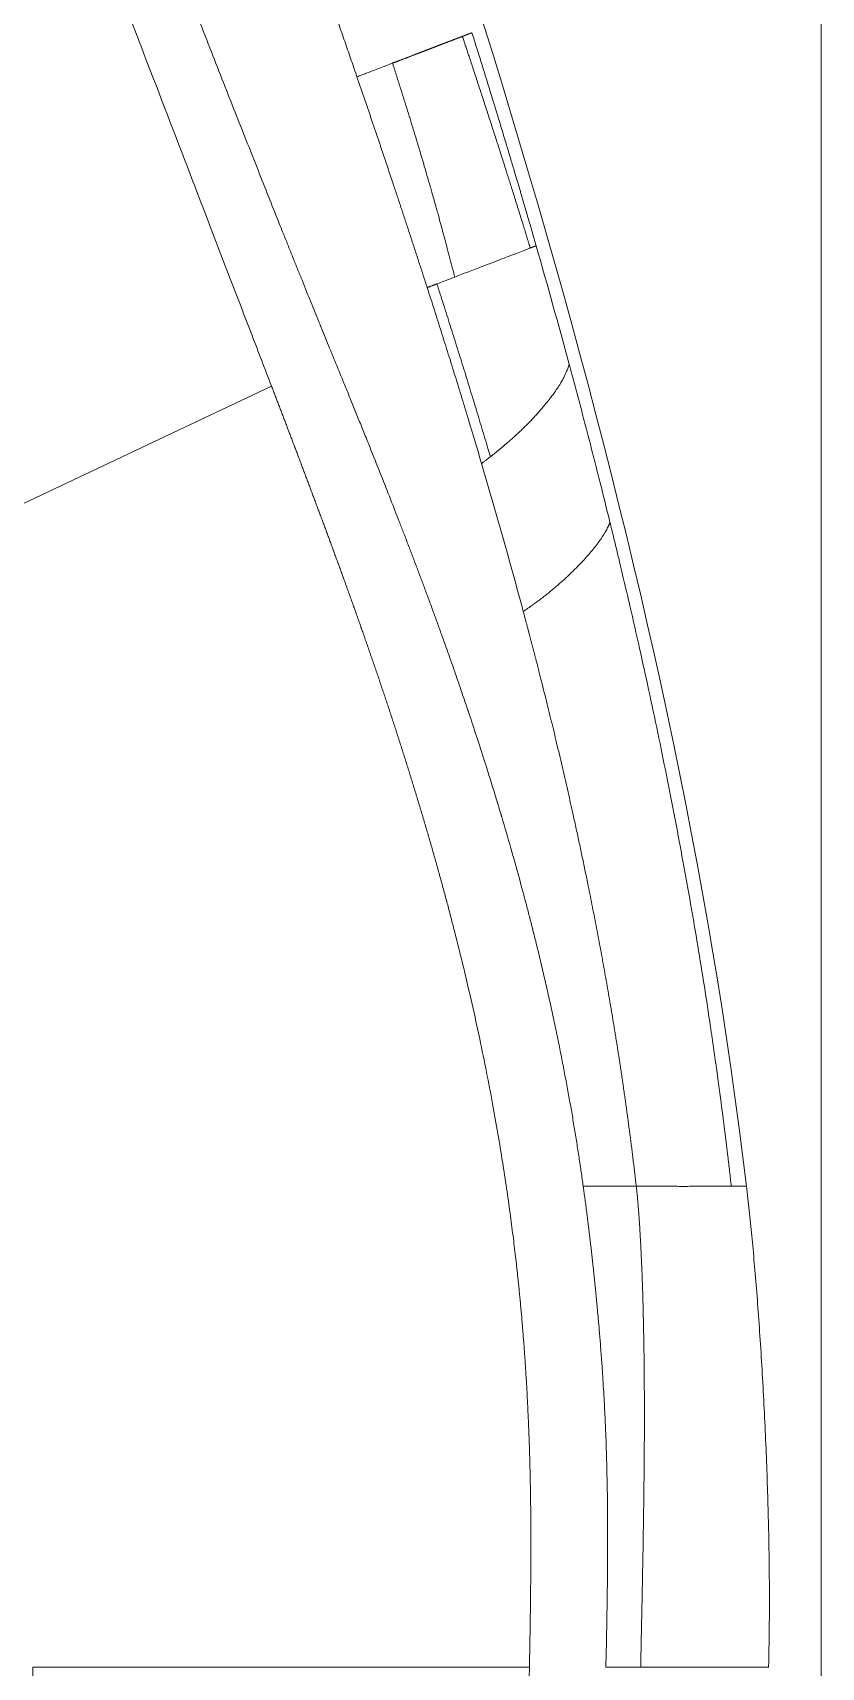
# Model space of a CAD drawing. Extents: x 1797 to 2925, y 0 to 827.
# Drawn here: x 2584.3 to 2612.7, y 474.6 to 533.5 of the extents above; entities that cross this region are included whole.
import ezdxf

# ---------------------------------------------------------------- set-up
doc = ezdxf.new("R2010")
doc.units = 0
doc.header["$LTSCALE"] = 30
doc.header["$MEASUREMENT"] = 0
doc.layers.add('1', color=7, linetype='CONTINUOUS')
doc.layers.add('치수선', color=7, linetype='CONTINUOUS', lineweight=20)

msp = doc.modelspace()

# ---------------------------------------------------------------- linework, layer by layer
at = {"layer": '1', "color": 7, "linetype": 'Continuous', "lineweight": 18}
msp.add_line((2577.218, 513.345), (2592.894, 520.77), dxfattribs=at)
for points in [[(2591.024, 561.08), (2599.704, 538.185), (2607.398, 514.221), (2610.002, 491.927)], [(2610.805, 474.591), (2610.815, 475.172), (2610.835, 476.341), (2610.83, 478.378), (2610.779, 480.729), (2610.681, 483.273), (2610.543, 485.816), (2610.379, 488.161), (2610.198, 490.189), (2610.07, 491.351), (2610.002, 491.927)]]:
    msp.add_open_spline(points, degree=3, dxfattribs=at)
at = {"layer": '1', "color": 7, "linetype": 'Continuous', "lineweight": 13}
for points, knots in [([(2586.086, 559.185), (2586.114, 559.11), (2586.184, 558.924), (2586.295, 558.625), (2586.421, 558.289), (2586.547, 557.952), (2586.672, 557.616), (2586.797, 557.28), (2586.923, 556.944), (2587.048, 556.608), (2587.173, 556.273), (2587.298, 555.937), (2587.423, 555.601), (2587.548, 555.266), (2587.673, 554.931), (2587.797, 554.596), (2587.921, 554.262), (2588.046, 553.927), (2588.17, 553.593), (2588.294, 553.259), (2588.418, 552.926), (2588.541, 552.592), (2588.665, 552.259), (2588.788, 551.926), (2588.911, 551.593), (2589.034, 551.261), (2589.157, 550.929), (2589.279, 550.597), (2589.402, 550.265), (2589.524, 549.935), (2589.646, 549.602), (2589.767, 549.273), (2589.889, 548.942), (2590.01, 548.613), (2590.132, 548.283), (2590.252, 547.954), (2590.373, 547.625), (2590.493, 547.297), (2590.614, 546.968), (2590.734, 546.641), (2590.853, 546.313), (2590.973, 545.986), (2591.092, 545.66), (2591.211, 545.334), (2591.329, 545.008), (2591.448, 544.682), (2591.566, 544.358), (2591.684, 544.033), (2591.801, 543.709), (2591.919, 543.385), (2592.035, 543.063), (2592.153, 542.736), (2592.269, 542.417), (2592.385, 542.095), (2592.501, 541.773), (2592.616, 541.452), (2592.732, 541.132), (2592.847, 540.812), (2592.961, 540.492), (2593.075, 540.173), (2593.189, 539.854), (2593.303, 539.536), (2593.416, 539.218), (2593.529, 538.901), (2593.642, 538.584), (2593.754, 538.268), (2593.866, 537.952), (2593.978, 537.637), (2594.089, 537.322), (2594.2, 537.008), (2594.311, 536.694), (2594.421, 536.381), (2594.531, 536.068), (2594.641, 535.756), (2594.75, 535.444), (2594.859, 535.133), (2594.967, 534.822), (2595.075, 534.512), (2595.183, 534.203), (2595.29, 533.894), (2595.397, 533.585), (2595.504, 533.277), (2595.61, 532.97), (2595.716, 532.663), (2595.821, 532.356), (2595.907, 532.107), (2595.957, 531.961), (2595.972, 531.916)], [0, 0, 0, 0, 0.00786, 0.019751, 0.031641, 0.043532, 0.055422, 0.067313, 0.079203, 0.091093, 0.102984, 0.114874, 0.126765, 0.138655, 0.150545, 0.162436, 0.174326, 0.186217, 0.198107, 0.209998, 0.221888, 0.233778, 0.245669, 0.257559, 0.26945, 0.28134, 0.29323, 0.305121, 0.317011, 0.328902, 0.340792, 0.352683, 0.364573, 0.376463, 0.388354, 0.400244, 0.412135, 0.424025, 0.435915, 0.447806, 0.459696, 0.471587, 0.483477, 0.495368, 0.507258, 0.519148, 0.531039, 0.542929, 0.55482, 0.56671, 0.578601, 0.590491, 0.602381, 0.614272, 0.626162, 0.638053, 0.649943, 0.661833, 0.673724, 0.685614, 0.697505, 0.709395, 0.721286, 0.733176, 0.745066, 0.756957, 0.768847, 0.780738, 0.792628, 0.804518, 0.816409, 0.828299, 0.84019, 0.85208, 0.863971, 0.875861, 0.887751, 0.899642, 0.911532, 0.923423, 0.935313, 0.947203, 0.959094, 0.970984, 0.982875, 0.994765, 1, 1, 1, 1]), ([(2578.88, 557.276), (2579.528, 555.588), (2580.176, 553.901), (2581.141, 551.385), (2581.462, 550.55), (2582.101, 548.885), (2582.42, 548.056), (2584.003, 543.932), (2585.553, 539.892), (2587.032, 536.041), (2587.617, 534.517), (2587.906, 533.763), (2588.764, 531.529), (2589.321, 530.077), (2590.133, 527.963), (2590.399, 527.269), (2590.922, 525.905), (2591.308, 524.9), (2591.685, 523.919), (2591.871, 523.433), (2591.933, 523.272), (2592.057, 522.951), (2592.364, 522.151), (2592.663, 521.373), (2592.894, 520.77)], [0, 0, 0, 0, 0.125, 0.125, 0.1875, 0.1875, 0.25, 0.25, 0.5, 0.5625, 0.5625, 0.625, 0.625, 0.75, 0.75, 0.8125, 0.8125, 0.875, 0.90625, 0.90625, 0.921875, 0.921875, 0.9375, 1, 1, 1, 1]), ([(2581.262, 557.333), (2581.349, 557.108), (2581.434, 556.884), (2581.605, 556.437), (2581.69, 556.215), (2581.86, 555.772), (2581.944, 555.551), (2582.113, 555.111), (2582.196, 554.892), (2582.614, 553.802), (2582.943, 552.943), (2583.591, 551.256), (2583.908, 550.428), (2584.532, 548.806), (2584.838, 548.011), (2585.287, 546.844), (2585.435, 546.46), (2585.728, 545.699), (2585.873, 545.323), (2586.303, 544.207), (2586.584, 543.48), (2587.133, 542.061), (2587.401, 541.368), (2587.793, 540.354), (2587.987, 539.854), (2588.209, 539.281), (2588.319, 538.998), (2588.373, 538.857), (2588.401, 538.786), (2588.414, 538.751), (2588.421, 538.734), (2588.425, 538.725), (2588.426, 538.72), (2588.427, 538.718), (2588.428, 538.717), (2588.428, 538.717), (2588.428, 538.716), (2588.428, 538.716), (2588.428, 538.716), (2588.778, 537.814), (2589.116, 536.944), (2589.77, 535.265), (2590.086, 534.457), (2590.694, 532.902), (2590.987, 532.156), (2591.551, 530.721), (2591.822, 530.034), (2592.344, 528.716), (2592.594, 528.086), (2592.953, 527.182), (2593.071, 526.887), (2593.243, 526.455), (2593.3, 526.313), (2593.413, 526.032), (2593.468, 525.893), (2593.578, 525.619), (2593.632, 525.483), (2593.74, 525.215), (2593.794, 525.081), (2593.9, 524.817), (2593.953, 524.687), (2594.056, 524.43), (2594.107, 524.303), (2594.208, 524.053), (2594.258, 523.93), (2594.357, 523.687), (2594.405, 523.567), (2594.501, 523.33), (2594.549, 523.213), (2594.619, 523.041), (2594.654, 522.955), (2594.694, 522.856), (2594.714, 522.807), (2594.723, 522.786), (2594.729, 522.772), (2594.731, 522.765), (2594.78, 522.646), (2594.827, 522.53), (2594.925, 522.292), (2594.975, 522.17), (2595.077, 521.919), (2595.13, 521.79), (2595.238, 521.525), (2595.294, 521.389), (2595.408, 521.11), (2595.466, 520.967), (2595.585, 520.676), (2595.646, 520.527), (2595.77, 520.221), (2595.833, 520.065), (2595.962, 519.747), (2596.028, 519.584), (2596.162, 519.253), (2596.23, 519.084), (2596.307, 518.891), (2596.317, 518.867), (2596.327, 518.842), (2596.328, 518.839), (2596.329, 518.839), (2596.329, 518.838), (2596.329, 518.837), (2596.33, 518.836), (2596.332, 518.829), (2596.339, 518.813), (2596.361, 518.759), (2596.38, 518.71), (2596.427, 518.594), (2596.458, 518.516), (2596.611, 518.133), (2596.73, 517.834), (2596.961, 517.253), (2597.072, 516.97), (2597.288, 516.419), (2597.393, 516.15), (2597.544, 515.759), (2597.594, 515.631), (2597.692, 515.377), (2597.74, 515.251), (2597.799, 515.097), (2597.813, 515.062), (2597.826, 515.028), (2597.828, 515.023), (2597.828, 515.022), (2597.829, 515.02), (2597.83, 515.017), (2597.834, 515.006), (2597.844, 514.98), (2597.878, 514.892), (2597.909, 514.811), (2597.983, 514.617), (2598.032, 514.487), (2598.131, 514.226), (2598.181, 514.094), (2598.281, 513.827), (2598.332, 513.692), (2598.434, 513.419), (2598.485, 513.281), (2598.588, 513.003), (2598.64, 512.863), (2598.744, 512.578), (2598.796, 512.435), (2598.902, 512.145), (2598.954, 511.998), (2599.061, 511.702), (2599.114, 511.553), (2599.222, 511.25), (2599.277, 511.096), (2599.358, 510.865), (2599.385, 510.787), (2599.44, 510.632), (2599.521, 510.399), (2599.603, 510.164), (2599.712, 509.846), (2599.767, 509.685), (2599.849, 509.442), (2599.877, 509.36), (2599.918, 509.237), (2599.939, 509.176), (2599.963, 509.104), (2599.976, 509.068), (2599.982, 509.05), (2599.985, 509.041), (2599.986, 509.036), (2599.987, 509.034), (2599.987, 509.033), (2599.988, 509.032), (2599.988, 509.032), (2599.988, 509.032), (2599.988, 509.032), (2600.069, 508.789), (2600.155, 508.529), (2600.337, 507.974), (2600.433, 507.678), (2600.634, 507.049), (2600.739, 506.715), (2600.903, 506.185), (2600.958, 506.004), (2601.043, 505.724), (2601.072, 505.629), (2601.115, 505.486), (2601.137, 505.413), (2601.162, 505.328), (2601.175, 505.285), (2601.182, 505.264), (2601.185, 505.253), (2601.186, 505.248), (2601.187, 505.245), (2601.188, 505.244), (2601.303, 504.857), (2601.412, 504.481), (2601.62, 503.752), (2601.719, 503.399), (2601.906, 502.716), (2601.994, 502.386), (2602.119, 501.909), (2602.18, 501.676), (2602.248, 501.411), (2602.281, 501.281), (2602.297, 501.217), (2602.305, 501.185), (2602.309, 501.169), (2602.311, 501.161), (2602.312, 501.157), (2602.313, 501.155), (2602.313, 501.154), (2602.313, 501.153), (2602.313, 501.153), (2602.313, 501.153), (2602.313, 501.153), (2602.366, 500.943), (2602.418, 500.734), (2602.52, 500.318), (2602.57, 500.111), (2602.643, 499.801), (2602.667, 499.699), (2602.715, 499.494), (2602.739, 499.391), (2602.809, 499.085), (2602.855, 498.882), (2602.946, 498.475), (2602.991, 498.272), (2603.056, 497.969), (2603.077, 497.868), (2603.12, 497.668), (2603.141, 497.568), (2603.203, 497.271), (2603.243, 497.074), (2603.321, 496.684), (2603.36, 496.491), (2603.434, 496.106), (2603.471, 495.914), (2603.524, 495.628), (2603.542, 495.533), (2603.576, 495.344), (2603.593, 495.251), (2603.644, 494.971), (2603.676, 494.786), (2603.724, 494.51), (2603.74, 494.418), (2603.771, 494.234), (2603.786, 494.142), (2603.832, 493.867), (2603.861, 493.685), (2603.918, 493.325), (2603.946, 493.146), (2604, 492.793), (2604.026, 492.617), (2604.076, 492.27), (2604.101, 492.098), (2604.124, 491.927)], [0, 0, 0, 0, 0.007813, 0.007813, 0.015625, 0.015625, 0.023438, 0.023438, 0.03125, 0.03125, 0.0625, 0.0625, 0.09375, 0.09375, 0.125, 0.125, 0.140625, 0.140625, 0.15625, 0.15625, 0.1875, 0.1875, 0.21875, 0.21875, 0.234375, 0.242188, 0.246094, 0.248047, 0.249023, 0.249512, 0.249756, 0.249878, 0.249939, 0.249969, 0.249985, 0.249992, 0.249996, 0.249996, 0.25, 0.25, 0.28125, 0.28125, 0.3125, 0.3125, 0.34375, 0.34375, 0.375, 0.375, 0.40625, 0.40625, 0.421875, 0.421875, 0.429688, 0.429688, 0.4375, 0.4375, 0.445313, 0.445313, 0.453125, 0.453125, 0.460938, 0.460938, 0.46875, 0.46875, 0.476563, 0.476563, 0.484375, 0.484375, 0.492188, 0.492188, 0.496094, 0.498047, 0.499023, 0.499512, 0.499512, 0.5, 0.5, 0.507813, 0.507813, 0.515625, 0.515625, 0.523438, 0.523438, 0.53125, 0.53125, 0.539063, 0.539063, 0.546875, 0.546875, 0.554688, 0.554688, 0.5625, 0.5625, 0.570313, 0.570313, 0.571289, 0.571411, 0.571426, 0.571426, 0.571442, 0.571442, 0.571472, 0.571533, 0.571777, 0.572266, 0.574219, 0.574219, 0.578125, 0.578125, 0.59375, 0.59375, 0.609375, 0.609375, 0.625, 0.625, 0.632813, 0.632813, 0.640625, 0.640625, 0.642578, 0.642822, 0.642822, 0.642883, 0.642883, 0.642944, 0.643066, 0.643555, 0.644531, 0.648438, 0.648438, 0.65625, 0.65625, 0.664063, 0.664063, 0.671875, 0.671875, 0.679688, 0.679688, 0.6875, 0.6875, 0.695313, 0.695313, 0.703125, 0.703125, 0.710938, 0.710938, 0.71875, 0.71875, 0.722656, 0.722656, 0.726563, 0.734375, 0.734375, 0.742188, 0.742188, 0.746094, 0.746094, 0.748047, 0.749023, 0.749512, 0.749756, 0.749878, 0.749939, 0.749969, 0.749985, 0.749992, 0.749996, 0.749996, 0.75, 0.75, 0.765625, 0.765625, 0.78125, 0.78125, 0.796875, 0.796875, 0.804688, 0.804688, 0.808594, 0.808594, 0.810547, 0.811523, 0.812012, 0.812256, 0.812378, 0.812439, 0.812439, 0.8125, 0.8125, 0.828125, 0.828125, 0.84375, 0.84375, 0.859375, 0.859375, 0.867188, 0.871094, 0.873047, 0.874023, 0.874512, 0.874756, 0.874878, 0.874939, 0.874969, 0.874985, 0.874992, 0.874996, 0.874996, 0.875, 0.875, 0.882813, 0.882813, 0.890625, 0.890625, 0.894531, 0.894531, 0.898438, 0.898438, 0.90625, 0.90625, 0.914063, 0.914063, 0.917969, 0.917969, 0.921875, 0.921875, 0.929688, 0.929688, 0.9375, 0.9375, 0.945313, 0.945313, 0.949219, 0.949219, 0.953125, 0.953125, 0.960938, 0.960938, 0.964844, 0.964844, 0.96875, 0.96875, 0.976563, 0.976563, 0.984375, 0.984375, 0.992188, 0.992188, 1, 1, 1, 1]), ([(2597.253, 532.407), (2597.265, 532.412), (2597.288, 532.421), (2597.323, 532.435), (2597.358, 532.448), (2597.393, 532.461), (2597.427, 532.474), (2597.461, 532.487), (2597.495, 532.5), (2597.528, 532.513), (2597.561, 532.526), (2597.594, 532.539), (2597.627, 532.551), (2597.659, 532.564), (2597.692, 532.576), (2597.724, 532.588), (2597.755, 532.6), (2597.787, 532.612), (2597.818, 532.624), (2597.849, 532.636), (2597.879, 532.648), (2597.91, 532.66), (2597.94, 532.671), (2597.97, 532.683), (2598, 532.694), (2598.029, 532.706), (2598.058, 532.717), (2598.087, 532.728), (2598.116, 532.739), (2598.144, 532.75), (2598.173, 532.761), (2598.201, 532.771), (2598.229, 532.782), (2598.256, 532.793), (2598.283, 532.803), (2598.311, 532.814), (2598.337, 532.824), (2598.364, 532.834), (2598.39, 532.844), (2598.417, 532.854), (2598.443, 532.864), (2598.468, 532.874), (2598.494, 532.884), (2598.519, 532.894), (2598.544, 532.903), (2598.569, 532.913), (2598.594, 532.922), (2598.619, 532.932), (2598.643, 532.941), (2598.667, 532.95), (2598.691, 532.96), (2598.715, 532.969), (2598.738, 532.978), (2598.761, 532.987), (2598.785, 532.996), (2598.807, 533.004), (2598.83, 533.013), (2598.853, 533.022), (2598.875, 533.03), (2598.897, 533.039), (2598.919, 533.047), (2598.941, 533.056), (2598.963, 533.064), (2598.984, 533.072), (2599.005, 533.08), (2599.026, 533.088), (2599.047, 533.096), (2599.068, 533.104), (2599.088, 533.112), (2599.109, 533.12), (2599.129, 533.128), (2599.149, 533.135), (2599.169, 533.143), (2599.188, 533.15), (2599.208, 533.158), (2599.227, 533.165), (2599.246, 533.173), (2599.265, 533.18), (2599.284, 533.187), (2599.302, 533.194), (2599.321, 533.201), (2599.339, 533.208), (2599.357, 533.215), (2599.375, 533.222), (2599.393, 533.229), (2599.41, 533.236), (2599.428, 533.242), (2599.445, 533.249), (2599.462, 533.255), (2599.479, 533.262), (2599.495, 533.268), (2599.512, 533.275), (2599.528, 533.281), (2599.545, 533.287), (2599.561, 533.293), (2599.577, 533.3), (2599.592, 533.306), (2599.608, 533.312), (2599.623, 533.317), (2599.639, 533.323), (2599.654, 533.329), (2599.669, 533.335), (2599.684, 533.341), (2599.698, 533.346), (2599.713, 533.352), (2599.727, 533.357), (2599.741, 533.363), (2599.755, 533.368), (2599.764, 533.372), (2599.769, 533.373)], [0, 0, 0, 0, 0.00951, 0.019017, 0.028521, 0.038022, 0.04752, 0.057015, 0.066507, 0.075996, 0.085482, 0.094964, 0.104443, 0.113918, 0.123389, 0.132856, 0.142319, 0.151779, 0.161238, 0.170699, 0.180159, 0.189617, 0.199069, 0.208515, 0.217956, 0.227394, 0.23683, 0.246264, 0.255694, 0.265122, 0.274546, 0.283966, 0.293381, 0.302794, 0.312204, 0.321613, 0.33102, 0.340424, 0.349825, 0.359221, 0.368613, 0.378002, 0.387389, 0.396772, 0.406153, 0.41553, 0.424904, 0.434275, 0.443643, 0.453007, 0.462369, 0.471727, 0.481083, 0.490435, 0.499784, 0.50913, 0.518473, 0.527813, 0.53715, 0.546483, 0.555814, 0.565141, 0.574465, 0.583786, 0.593104, 0.602419, 0.61173, 0.621038, 0.630343, 0.639646, 0.648946, 0.658243, 0.667536, 0.676822, 0.686103, 0.695387, 0.704678, 0.713979, 0.723276, 0.732558, 0.741815, 0.751056, 0.760295, 0.769542, 0.778798, 0.788055, 0.797308, 0.806555, 0.815797, 0.825035, 0.834272, 0.843506, 0.852736, 0.861964, 0.871188, 0.880409, 0.889627, 0.898842, 0.908054, 0.917262, 0.926468, 0.93567, 0.94487, 0.954066, 0.963259, 0.972449, 0.981636, 0.990819, 1, 1, 1, 1]), ([(2600.115, 533.506), (2600.113, 533.505), (2600.108, 533.503), (2600.1, 533.5), (2600.092, 533.497), (2600.084, 533.494), (2600.076, 533.491), (2600.067, 533.488), (2600.059, 533.485), (2600.051, 533.482), (2600.043, 533.478), (2600.034, 533.475), (2600.026, 533.472), (2600.017, 533.469), (2600.009, 533.465), (2600, 533.462), (2599.991, 533.459), (2599.983, 533.455), (2599.974, 533.452), (2599.965, 533.449), (2599.956, 533.445), (2599.947, 533.442), (2599.937, 533.438), (2599.928, 533.434), (2599.919, 533.431), (2599.909, 533.427), (2599.9, 533.424), (2599.89, 533.42), (2599.881, 533.416), (2599.871, 533.412), (2599.861, 533.409), (2599.851, 533.405), (2599.841, 533.401), (2599.831, 533.397), (2599.821, 533.393), (2599.811, 533.389), (2599.8, 533.385), (2599.79, 533.381), (2599.78, 533.377), (2599.773, 533.375), (2599.769, 533.373)], [0, 0, 0, 0, 0.026348, 0.052694, 0.079035, 0.105377, 0.131718, 0.158056, 0.18439, 0.210727, 0.237066, 0.263389, 0.289718, 0.316047, 0.342372, 0.368696, 0.395018, 0.421339, 0.447656, 0.473972, 0.500288, 0.526602, 0.552915, 0.579225, 0.605534, 0.631842, 0.658148, 0.684453, 0.710758, 0.737058, 0.763358, 0.789657, 0.815954, 0.84225, 0.868545, 0.894838, 0.921129, 0.94742, 0.973709, 1, 1, 1, 1]), ([(2602.215, 525.743), (2602.213, 525.751), (2602.208, 525.767), (2602.2, 525.795), (2602.19, 525.828), (2602.176, 525.873), (2602.16, 525.926), (2602.143, 525.982), (2602.128, 526.031), (2602.113, 526.079), (2602.099, 526.127), (2602.084, 526.175), (2602.069, 526.224), (2602.051, 526.283), (2602.028, 526.356), (2601.999, 526.451), (2601.963, 526.569), (2601.921, 526.704), (2601.859, 526.904), (2601.76, 527.223), (2601.653, 527.564), (2601.556, 527.87), (2601.492, 528.075), (2601.431, 528.267), (2601.375, 528.444), (2601.286, 528.723), (2601.168, 529.096), (2601.014, 529.578), (2600.863, 530.048), (2600.707, 530.529), (2600.554, 531), (2600.398, 531.479), (2600.243, 531.951), (2600.122, 532.319), (2600.035, 532.58), (2599.982, 532.738), (2599.928, 532.899), (2599.884, 533.032), (2599.851, 533.131), (2599.829, 533.196), (2599.807, 533.259), (2599.787, 533.319), (2599.774, 533.358), (2599.769, 533.373)], [0, 0, 0, 0, 0.002925, 0.006502, 0.010735, 0.015626, 0.024184, 0.031252, 0.037444, 0.043662, 0.04991, 0.056189, 0.062504, 0.069385, 0.078967, 0.091337, 0.106624, 0.125005, 0.144413, 0.185115, 0.250005, 0.278385, 0.305237, 0.330383, 0.353678, 0.375004, 0.439967, 0.499998, 0.56444, 0.624997, 0.689117, 0.749993, 0.813393, 0.874994, 0.895316, 0.916143, 0.937495, 0.958714, 0.968746, 0.976329, 0.984373, 0.993997, 1, 1, 1, 1]), ([(2602.429, 525.825), (2602.404, 525.912), (2602.355, 526.084), (2602.281, 526.341), (2602.207, 526.595), (2602.134, 526.847), (2602.061, 527.096), (2601.989, 527.342), (2601.918, 527.586), (2601.847, 527.827), (2601.776, 528.066), (2601.706, 528.302), (2601.637, 528.535), (2601.568, 528.766), (2601.5, 528.994), (2601.433, 529.219), (2601.366, 529.442), (2601.264, 529.78), (2601.128, 530.231), (2600.957, 530.793), (2600.786, 531.349), (2600.617, 531.898), (2600.449, 532.441), (2600.282, 532.976), (2600.171, 533.33), (2600.115, 533.506)], [0, 0, 0, 0, 0.03372, 0.067107, 0.100155, 0.132867, 0.165242, 0.197278, 0.228978, 0.260341, 0.291365, 0.322054, 0.352409, 0.382424, 0.412102, 0.441444, 0.470448, 0.499119, 0.573317, 0.646636, 0.719072, 0.790626, 0.861298, 0.93109, 1, 1, 1, 1]), ([(2595.972, 531.916), (2596.03, 531.938), (2596.086, 531.959), (2596.169, 531.991), (2596.197, 532.002), (2596.252, 532.023), (2596.279, 532.034), (2596.417, 532.087), (2596.527, 532.129), (2596.742, 532.212), (2596.848, 532.252), (2597.055, 532.331), (2597.155, 532.37), (2597.253, 532.407)], [0, 0, 0, 0, 0.125, 0.125, 0.1875, 0.1875, 0.25, 0.25, 0.5, 0.5, 0.75, 0.75, 1, 1, 1, 1]), ([(2597.253, 532.407), (2597.259, 532.388), (2597.272, 532.35), (2597.29, 532.292), (2597.309, 532.236), (2597.327, 532.18), (2597.345, 532.125), (2597.362, 532.07), (2597.379, 532.016), (2597.396, 531.963), (2597.413, 531.91), (2597.429, 531.858), (2597.446, 531.807), (2597.462, 531.757), (2597.478, 531.707), (2597.493, 531.657), (2597.509, 531.609), (2597.524, 531.561), (2597.539, 531.513), (2597.59, 531.351), (2597.677, 531.074), (2597.797, 530.692), (2597.914, 530.314), (2598.031, 529.932), (2598.153, 529.527), (2598.283, 529.094), (2598.424, 528.612), (2598.536, 528.227), (2598.62, 527.934), (2598.675, 527.743), (2598.73, 527.549), (2598.779, 527.375), (2598.817, 527.24), (2598.85, 527.12), (2598.88, 527.014), (2598.928, 526.839), (2598.995, 526.596), (2599.079, 526.288), (2599.156, 526), (2599.22, 525.756), (2599.275, 525.548), (2599.322, 525.367), (2599.362, 525.215), (2599.393, 525.095), (2599.415, 525.011), (2599.436, 524.929), (2599.457, 524.85), (2599.477, 524.774), (2599.491, 524.724), (2599.497, 524.7)], [0, 0, 0, 0, 0.007642, 0.015176, 0.022607, 0.029936, 0.037168, 0.044303, 0.051345, 0.058296, 0.065157, 0.071929, 0.078614, 0.085214, 0.091729, 0.09816, 0.104508, 0.110772, 0.116955, 0.123054, 0.174363, 0.225122, 0.272942, 0.322396, 0.374579, 0.430675, 0.491234, 0.562274, 0.580585, 0.605364, 0.636508, 0.655798, 0.673201, 0.688734, 0.702415, 0.714269, 0.756736, 0.796417, 0.833422, 0.867885, 0.890403, 0.913658, 0.937675, 0.948919, 0.959809, 0.970354, 0.980563, 0.990443, 1, 1, 1, 1]), ([(2595.972, 531.916), (2595.988, 531.87), (2596.02, 531.778), (2596.067, 531.64), (2596.114, 531.502), (2596.161, 531.364), (2596.208, 531.226), (2596.255, 531.088), (2596.302, 530.95), (2596.349, 530.813), (2596.396, 530.675), (2596.443, 530.537), (2596.489, 530.399), (2596.536, 530.262), (2596.583, 530.124), (2596.629, 529.987), (2596.676, 529.849), (2596.722, 529.712), (2596.769, 529.574), (2596.815, 529.437), (2596.861, 529.299), (2596.907, 529.162), (2596.953, 529.025), (2596.999, 528.888), (2597.045, 528.75), (2597.091, 528.613), (2597.137, 528.476), (2597.183, 528.339), (2597.229, 528.202), (2597.281, 528.044), (2597.341, 527.865), (2597.408, 527.665), (2597.474, 527.464), (2597.542, 527.261), (2597.609, 527.058), (2597.676, 526.853), (2597.744, 526.648), (2597.812, 526.441), (2597.88, 526.234), (2597.949, 526.025), (2598.017, 525.815), (2598.086, 525.605), (2598.155, 525.393), (2598.224, 525.18), (2598.294, 524.966), (2598.363, 524.751), (2598.433, 524.535), (2598.48, 524.391), (2598.503, 524.318)], [0, 0, 0, 0, 0.017766, 0.03554, 0.053322, 0.071114, 0.088915, 0.106726, 0.124545, 0.142373, 0.160211, 0.178058, 0.195915, 0.213781, 0.231657, 0.249542, 0.267436, 0.285341, 0.303255, 0.321178, 0.339112, 0.357056, 0.37501, 0.392973, 0.410946, 0.42893, 0.446923, 0.464927, 0.482942, 0.500968, 0.527202, 0.553609, 0.580192, 0.606949, 0.633881, 0.660988, 0.688271, 0.715729, 0.743363, 0.771172, 0.799157, 0.82732, 0.855658, 0.884172, 0.912863, 0.941732, 0.97078, 1, 1, 1, 1]), ([(2599.497, 524.7), (2599.672, 524.767), (2599.838, 524.831), (2600.153, 524.952), (2600.302, 525.009), (2600.582, 525.116), (2600.714, 525.167), (2600.964, 525.263), (2601.081, 525.308), (2601.303, 525.393), (2601.407, 525.433), (2601.603, 525.508), (2601.694, 525.543), (2601.865, 525.609), (2601.943, 525.639), (2602.088, 525.695), (2602.155, 525.72), (2602.215, 525.743)], [0, 0, 0, 0, 0.125, 0.125, 0.25, 0.25, 0.375, 0.375, 0.5, 0.5, 0.625, 0.625, 0.75, 0.75, 0.875, 0.875, 1, 1, 1, 1]), ([(2602.215, 525.743), (2602.218, 525.744), (2602.223, 525.746), (2602.229, 525.749), (2602.236, 525.751), (2602.244, 525.754), (2602.251, 525.757), (2602.258, 525.76), (2602.265, 525.762), (2602.272, 525.765), (2602.279, 525.768), (2602.287, 525.771), (2602.294, 525.773), (2602.301, 525.776), (2602.309, 525.779), (2602.316, 525.782), (2602.323, 525.785), (2602.331, 525.788), (2602.338, 525.79), (2602.346, 525.793), (2602.353, 525.796), (2602.361, 525.799), (2602.368, 525.802), (2602.376, 525.805), (2602.383, 525.808), (2602.391, 525.811), (2602.398, 525.814), (2602.406, 525.816), (2602.414, 525.819), (2602.422, 525.822), (2602.427, 525.824), (2602.429, 525.825)], [0, 0, 0, 0, 0.028974, 0.05834, 0.088101, 0.118258, 0.148806, 0.179746, 0.211081, 0.242805, 0.274922, 0.30744, 0.34035, 0.373655, 0.40735, 0.441438, 0.475922, 0.510797, 0.546064, 0.581728, 0.617784, 0.654237, 0.69108, 0.728314, 0.765947, 0.803974, 0.842392, 0.881204, 0.920409, 0.960008, 1, 1, 1, 1]), ([(2598.852, 524.452), (2598.843, 524.449), (2598.825, 524.442), (2598.799, 524.432), (2598.772, 524.421), (2598.745, 524.411), (2598.719, 524.401), (2598.692, 524.391), (2598.665, 524.38), (2598.638, 524.37), (2598.611, 524.36), (2598.584, 524.349), (2598.557, 524.339), (2598.53, 524.329), (2598.512, 524.322), (2598.503, 524.318)], [0, 0, 0, 0, 0.076923, 0.153845, 0.230768, 0.30769, 0.384613, 0.461535, 0.538458, 0.61538, 0.692303, 0.769225, 0.846148, 0.92307, 1, 1, 1, 1]), ([(2600.78, 518.223), (2600.751, 518.321), (2600.649, 518.665), (2600.473, 519.254), (2600.25, 519.99), (2600.025, 520.728), (2599.796, 521.468), (2599.565, 522.211), (2599.33, 522.956), (2599.092, 523.704), (2598.932, 524.202), (2598.852, 524.452)], [0, 0, 0, 0, 0.047857, 0.166962, 0.286067, 0.405171, 0.524276, 0.643381, 0.762485, 0.88159, 1, 1, 1, 1]), ([(2600.78, 518.223), (2600.79, 518.231), (2600.81, 518.247), (2600.84, 518.27), (2600.87, 518.294), (2600.9, 518.317), (2600.929, 518.34), (2600.958, 518.364), (2600.986, 518.386), (2601.014, 518.409), (2601.042, 518.432), (2601.069, 518.454), (2601.097, 518.476), (2601.123, 518.499), (2601.15, 518.52), (2601.176, 518.542), (2601.202, 518.564), (2601.228, 518.585), (2601.253, 518.606), (2601.278, 518.627), (2601.302, 518.648), (2601.327, 518.669), (2601.351, 518.69), (2601.374, 518.71), (2601.434, 518.762), (2601.53, 518.846), (2601.659, 518.963), (2601.789, 519.083), (2601.948, 519.234), (2602.141, 519.426), (2602.302, 519.594), (2602.438, 519.741), (2602.567, 519.884), (2602.698, 520.036), (2602.808, 520.17), (2602.879, 520.258), (2602.941, 520.339), (2602.997, 520.413), (2603.082, 520.528), (2603.188, 520.68), (2603.28, 520.826), (2603.339, 520.925), (2603.372, 520.985), (2603.405, 521.045), (2603.435, 521.105), (2603.464, 521.165), (2603.491, 521.222), (2603.516, 521.28), (2603.541, 521.341), (2603.567, 521.408), (2603.593, 521.482), (2603.609, 521.533), (2603.618, 521.56)], [0, 0, 0, 0, 0.005678, 0.011335, 0.016972, 0.022588, 0.028183, 0.033757, 0.03931, 0.044842, 0.050353, 0.055841, 0.061307, 0.066751, 0.072172, 0.07757, 0.082944, 0.088294, 0.093619, 0.098918, 0.10419, 0.109434, 0.114649, 0.119834, 0.124989, 0.154223, 0.184765, 0.216624, 0.249762, 0.307198, 0.375014, 0.392286, 0.433821, 0.499722, 0.528567, 0.55552, 0.580568, 0.603711, 0.624961, 0.689615, 0.75, 0.770305, 0.790826, 0.811563, 0.832467, 0.853606, 0.874995, 0.894527, 0.916761, 0.94171, 0.969422, 1, 1, 1, 1]), ([(2605.088, 515.861), (2604.971, 516.337), (2604.853, 516.813), (2604.673, 517.526), (2604.613, 517.764), (2604.522, 518.121), (2604.492, 518.239), (2604.431, 518.477), (2604.4, 518.596), (2604.339, 518.833), (2604.308, 518.952), (2604.247, 519.189), (2604.216, 519.308), (2604.123, 519.664), (2604.06, 519.901), (2603.967, 520.257), (2603.935, 520.375), (2603.872, 520.612), (2603.841, 520.731), (2603.746, 521.086), (2603.682, 521.323), (2603.618, 521.56)], [0, 0, 0, 0, 0.25, 0.25, 0.375, 0.375, 0.4375, 0.4375, 0.5, 0.5, 0.5625, 0.5625, 0.625, 0.625, 0.75, 0.75, 0.8125, 0.8125, 0.875, 0.875, 1, 1, 1, 1]), ([(2602.187, 474.591), (2602.19, 474.726), (2602.194, 474.994), (2602.201, 475.394), (2602.208, 475.789), (2602.214, 476.181), (2602.219, 476.568), (2602.224, 476.95), (2602.229, 477.328), (2602.232, 477.702), (2602.235, 478.072), (2602.237, 478.438), (2602.238, 478.799), (2602.238, 479.156), (2602.237, 479.509), (2602.235, 479.857), (2602.233, 480.202), (2602.229, 480.542), (2602.224, 480.878), (2602.218, 481.21), (2602.212, 481.537), (2602.204, 481.86), (2602.195, 482.179), (2602.186, 482.494), (2602.175, 482.804), (2602.164, 483.11), (2602.151, 483.412), (2602.138, 483.709), (2602.124, 484.001), (2602.11, 484.29), (2602.095, 484.574), (2602.079, 484.853), (2602.062, 485.128), (2602.045, 485.398), (2602.028, 485.664), (2602.009, 485.925), (2601.991, 486.182), (2601.971, 486.435), (2601.952, 486.682), (2601.932, 486.926), (2601.912, 487.164), (2601.891, 487.398), (2601.87, 487.628), (2601.849, 487.853), (2601.827, 488.073), (2601.806, 488.289), (2601.784, 488.5), (2601.745, 488.868), (2601.684, 489.418), (2601.593, 490.171), (2601.486, 490.992), (2601.361, 491.88), (2601.215, 492.833), (2601.047, 493.851), (2600.855, 494.931), (2600.637, 496.071), (2600.392, 497.268), (2600.117, 498.519), (2599.813, 499.82), (2599.577, 500.771), (2599.423, 501.369), (2599.363, 501.603), (2599.302, 501.835), (2599.241, 502.067), (2599.179, 502.297), (2599.118, 502.527), (2599.056, 502.755), (2598.993, 502.982), (2598.931, 503.208), (2598.869, 503.433), (2598.806, 503.657), (2598.743, 503.88), (2598.68, 504.101), (2598.617, 504.321), (2598.553, 504.541), (2598.49, 504.759), (2598.426, 504.976), (2598.363, 505.191), (2598.299, 505.406), (2598.235, 505.619), (2598.171, 505.832), (2598.107, 506.043), (2598.043, 506.253), (2597.979, 506.461), (2597.915, 506.669), (2597.851, 506.876), (2597.786, 507.081), (2597.722, 507.285), (2597.658, 507.488), (2597.594, 507.69), (2597.53, 507.891), (2597.466, 508.091), (2597.401, 508.289), (2597.337, 508.487), (2597.273, 508.683), (2597.209, 508.879), (2597.145, 509.073), (2597.081, 509.266), (2597.017, 509.458), (2596.953, 509.649), (2596.89, 509.839), (2596.826, 510.028), (2596.763, 510.216), (2596.699, 510.403), (2596.636, 510.589), (2596.572, 510.774), (2596.509, 510.958), (2596.446, 511.14), (2596.383, 511.322), (2596.32, 511.503), (2596.258, 511.683), (2596.195, 511.862), (2596.133, 512.04), (2596.07, 512.217), (2596.008, 512.393), (2595.946, 512.568), (2595.884, 512.743), (2595.822, 512.916), (2595.761, 513.089), (2595.699, 513.261), (2595.637, 513.432), (2595.576, 513.602), (2595.515, 513.772), (2595.454, 513.941), (2595.393, 514.109), (2595.332, 514.276), (2595.271, 514.443), (2595.21, 514.609), (2595.15, 514.774), (2595.089, 514.939), (2595.029, 515.103), (2594.969, 515.266), (2594.909, 515.429), (2594.849, 515.591), (2594.789, 515.753), (2594.729, 515.914), (2594.669, 516.075), (2594.61, 516.235), (2594.55, 516.395), (2594.491, 516.554), (2594.432, 516.712), (2594.373, 516.871), (2594.313, 517.028), (2594.254, 517.186), (2594.195, 517.343), (2594.136, 517.5), (2594.077, 517.657), (2594.019, 517.813), (2593.96, 517.969), (2593.901, 518.125), (2593.842, 518.281), (2593.783, 518.436), (2593.724, 518.592), (2593.665, 518.747), (2593.606, 518.903), (2593.547, 519.058), (2593.488, 519.213), (2593.429, 519.369), (2593.37, 519.524), (2593.311, 519.679), (2593.251, 519.835), (2593.192, 519.99), (2593.132, 520.146), (2593.073, 520.302), (2593.013, 520.458), (2592.953, 520.614), (2592.914, 520.718), (2592.894, 520.77)], [0, 0, 0, 0, 0.00701, 0.013944, 0.020802, 0.027586, 0.034295, 0.04093, 0.047491, 0.053979, 0.060393, 0.066736, 0.073005, 0.079203, 0.08533, 0.091386, 0.097371, 0.103286, 0.109131, 0.114908, 0.120615, 0.126252, 0.13182, 0.137318, 0.142747, 0.148105, 0.153393, 0.158611, 0.163758, 0.168834, 0.173839, 0.178774, 0.183637, 0.188428, 0.193148, 0.197796, 0.202371, 0.206875, 0.211306, 0.215663, 0.219948, 0.224159, 0.228297, 0.23236, 0.236349, 0.240262, 0.2441, 0.247862, 0.260396, 0.274289, 0.289568, 0.30627, 0.32443, 0.344091, 0.365298, 0.388088, 0.412497, 0.438552, 0.466277, 0.495685, 0.500896, 0.506107, 0.511316, 0.516524, 0.52173, 0.526933, 0.532135, 0.537333, 0.542528, 0.54772, 0.552909, 0.558093, 0.563273, 0.568448, 0.573618, 0.578782, 0.583941, 0.589094, 0.594241, 0.599381, 0.604514, 0.60964, 0.614758, 0.619868, 0.62497, 0.630064, 0.63515, 0.640227, 0.645294, 0.650353, 0.655402, 0.660441, 0.66547, 0.670489, 0.675498, 0.680495, 0.685482, 0.690458, 0.695422, 0.700374, 0.705314, 0.710243, 0.715158, 0.720061, 0.724951, 0.729827, 0.734691, 0.73954, 0.744375, 0.749197, 0.754004, 0.758797, 0.763575, 0.768339, 0.773089, 0.777825, 0.782545, 0.787252, 0.791943, 0.79662, 0.801282, 0.80593, 0.810562, 0.815179, 0.819782, 0.824369, 0.828941, 0.833498, 0.83804, 0.842566, 0.847077, 0.851573, 0.856053, 0.860517, 0.864966, 0.869399, 0.873817, 0.878218, 0.882604, 0.886975, 0.89133, 0.895671, 0.899997, 0.904309, 0.908606, 0.912889, 0.917159, 0.921415, 0.925658, 0.929887, 0.934104, 0.938308, 0.942499, 0.946679, 0.950846, 0.955001, 0.959145, 0.963278, 0.967399, 0.97151, 0.97561, 0.9797, 0.983779, 0.987849, 0.991908, 0.995959, 1, 1, 1, 1]), ([(2600.462, 517.98), (2600.489, 518), (2600.516, 518.021), (2600.569, 518.061), (2600.596, 518.081), (2600.675, 518.142), (2600.728, 518.182), (2600.78, 518.223)], [0, 0, 0, 0, 0.25, 0.25, 0.5, 0.5, 1, 1, 1, 1]), ([(2600.462, 517.98), (2600.527, 517.759), (2600.592, 517.538), (2600.721, 517.096), (2600.785, 516.875), (2600.913, 516.432), (2600.976, 516.21), (2601.103, 515.767), (2601.165, 515.545), (2601.478, 514.435), (2601.724, 513.543), (2601.964, 512.646)], [0, 0, 0, 0, 0.125, 0.125, 0.25, 0.25, 0.375, 0.375, 0.5, 0.5, 1, 1, 1, 1]), ([(2605.088, 515.861), (2605.084, 515.851), (2605.077, 515.833), (2605.065, 515.805), (2605.054, 515.778), (2605.042, 515.75), (2605.029, 515.723), (2605.017, 515.697), (2605.004, 515.67), (2604.991, 515.644), (2604.977, 515.618), (2604.964, 515.592), (2604.95, 515.567), (2604.926, 515.523), (2604.889, 515.46), (2604.837, 515.375), (2604.781, 515.289), (2604.701, 515.174), (2604.592, 515.026), (2604.445, 514.842), (2604.28, 514.65), (2604.127, 514.482), (2603.996, 514.343), (2603.892, 514.236), (2603.786, 514.13), (2603.679, 514.025), (2603.57, 513.921), (2603.458, 513.817), (2603.345, 513.715), (2603.223, 513.608), (2603.093, 513.496), (2602.953, 513.38), (2602.812, 513.266), (2602.691, 513.172), (2602.594, 513.097), (2602.521, 513.042), (2602.446, 512.987), (2602.37, 512.931), (2602.292, 512.875), (2602.212, 512.818), (2602.131, 512.761), (2602.049, 512.704), (2601.992, 512.665), (2601.964, 512.646)], [0, 0, 0, 0, 0.011361, 0.022559, 0.03359, 0.044449, 0.055135, 0.06565, 0.075996, 0.086173, 0.096181, 0.10602, 0.11569, 0.125193, 0.15617, 0.187245, 0.21842, 0.249697, 0.310443, 0.372363, 0.435477, 0.499802, 0.5336, 0.566681, 0.599048, 0.630706, 0.661655, 0.691901, 0.721445, 0.750292, 0.783347, 0.81513, 0.845651, 0.874918, 0.888969, 0.902979, 0.916949, 0.930881, 0.944776, 0.958635, 0.97246, 0.986251, 1, 1, 1, 1]), ([(2609.459, 491.927), (2609.453, 491.982), (2609.44, 492.091), (2609.422, 492.255), (2609.403, 492.419), (2609.384, 492.583), (2609.365, 492.748), (2609.345, 492.914), (2609.325, 493.079), (2609.305, 493.245), (2609.285, 493.412), (2609.265, 493.579), (2609.244, 493.746), (2609.224, 493.913), (2609.202, 494.081), (2609.181, 494.249), (2609.16, 494.418), (2609.138, 494.587), (2609.116, 494.756), (2609.094, 494.926), (2609.071, 495.096), (2609.049, 495.266), (2609.026, 495.437), (2609.003, 495.608), (2608.979, 495.78), (2608.956, 495.951), (2608.932, 496.124), (2608.908, 496.296), (2608.883, 496.469), (2608.859, 496.642), (2608.834, 496.816), (2608.809, 496.99), (2608.784, 497.165), (2608.758, 497.339), (2608.733, 497.514), (2608.707, 497.69), (2608.618, 498.288), (2608.459, 499.32), (2608.219, 500.795), (2607.96, 502.305), (2607.691, 503.8), (2607.411, 505.284), (2607.121, 506.761), (2606.81, 508.284), (2606.487, 509.806), (2606.152, 511.332), (2605.898, 512.448), (2605.724, 513.198), (2605.637, 513.57), (2605.543, 513.972), (2605.44, 514.402), (2605.33, 514.863), (2605.212, 515.352), (2605.13, 515.688), (2605.088, 515.861)], [0, 0, 0, 0, 0.006711, 0.013439, 0.020184, 0.026945, 0.033723, 0.040517, 0.047328, 0.054156, 0.061001, 0.067862, 0.07474, 0.081634, 0.088546, 0.095473, 0.102418, 0.109379, 0.116357, 0.123352, 0.130363, 0.137391, 0.144437, 0.151499, 0.158578, 0.165673, 0.172786, 0.179916, 0.187062, 0.194226, 0.201406, 0.208603, 0.215818, 0.223049, 0.230297, 0.237562, 0.244844, 0.304599, 0.365917, 0.428808, 0.493276, 0.553142, 0.615063, 0.67905, 0.745108, 0.807287, 0.872197, 0.886702, 0.902456, 0.919461, 0.937718, 0.957227, 0.977989, 1, 1, 1, 1]), ([(2601.964, 512.646), (2601.975, 512.607), (2601.995, 512.53), (2602.026, 512.414), (2602.057, 512.299), (2602.087, 512.185), (2602.117, 512.071), (2602.147, 511.959), (2602.177, 511.846), (2602.206, 511.735), (2602.235, 511.624), (2602.264, 511.514), (2602.292, 511.404), (2602.321, 511.295), (2602.349, 511.187), (2602.377, 511.079), (2602.404, 510.973), (2602.432, 510.866), (2602.459, 510.761), (2602.486, 510.656), (2602.512, 510.552), (2602.539, 510.448), (2602.565, 510.346), (2602.617, 510.138), (2602.696, 509.827), (2602.799, 509.414), (2602.9, 509.005), (2602.999, 508.601), (2603.095, 508.201), (2603.225, 507.658), (2603.387, 506.972), (2603.577, 506.142), (2603.739, 505.422), (2603.873, 504.809), (2603.983, 504.3), (2604.092, 503.788), (2604.199, 503.275), (2604.321, 502.677), (2604.457, 501.996), (2604.605, 501.233), (2604.749, 500.473), (2604.887, 499.718), (2605.02, 498.967), (2605.147, 498.219), (2605.241, 497.65), (2605.304, 497.259), (2605.338, 497.045), (2605.372, 496.831), (2605.405, 496.617), (2605.438, 496.404), (2605.471, 496.19), (2605.503, 495.976), (2605.534, 495.763), (2605.565, 495.549), (2605.596, 495.336), (2605.627, 495.123), (2605.657, 494.909), (2605.686, 494.696), (2605.716, 494.483), (2605.745, 494.27), (2605.773, 494.056), (2605.801, 493.843), (2605.829, 493.63), (2605.856, 493.417), (2605.883, 493.204), (2605.909, 492.991), (2605.935, 492.779), (2605.961, 492.566), (2605.986, 492.353), (2606.011, 492.14), (2606.027, 491.998), (2606.035, 491.928)], [0, 0, 0, 0, 0.006048, 0.012057, 0.018028, 0.023961, 0.029855, 0.03571, 0.041527, 0.047306, 0.053046, 0.058747, 0.06441, 0.070035, 0.075621, 0.081168, 0.086678, 0.092148, 0.09758, 0.102974, 0.108329, 0.113646, 0.118925, 0.124165, 0.145577, 0.166698, 0.187526, 0.208061, 0.228305, 0.248257, 0.290418, 0.331881, 0.37265, 0.397708, 0.422756, 0.447798, 0.472833, 0.497863, 0.53494, 0.571589, 0.607816, 0.643627, 0.679025, 0.714017, 0.748606, 0.758521, 0.768414, 0.778287, 0.788139, 0.79797, 0.80778, 0.817571, 0.827342, 0.837093, 0.846825, 0.856537, 0.86623, 0.875904, 0.885559, 0.895195, 0.904813, 0.914412, 0.923992, 0.933555, 0.943099, 0.952626, 0.962134, 0.971626, 0.981101, 0.990559, 1, 1, 1, 1]), ([(2604.124, 491.927), (2604.139, 491.927), (2604.169, 491.927), (2604.213, 491.927), (2604.257, 491.927), (2604.301, 491.927), (2604.345, 491.927), (2604.389, 491.927), (2604.432, 491.927), (2604.476, 491.927), (2604.519, 491.927), (2604.562, 491.927), (2604.605, 491.927), (2604.648, 491.927), (2604.691, 491.927), (2604.734, 491.927), (2604.777, 491.927), (2604.819, 491.927), (2604.862, 491.927), (2604.904, 491.927), (2604.946, 491.927), (2604.988, 491.927), (2605.03, 491.927), (2605.072, 491.927), (2605.114, 491.927), (2605.155, 491.927), (2605.197, 491.927), (2605.238, 491.927), (2605.279, 491.927), (2605.32, 491.927), (2605.361, 491.927), (2605.402, 491.927), (2605.442, 491.927), (2605.483, 491.927), (2605.523, 491.927), (2605.563, 491.927), (2605.603, 491.927), (2605.643, 491.927), (2605.683, 491.927), (2605.723, 491.927), (2605.762, 491.927), (2605.802, 491.927), (2605.841, 491.927), (2605.88, 491.927), (2605.919, 491.927), (2605.958, 491.927), (2605.997, 491.927), (2606.022, 491.927), (2606.035, 491.927)], [0, 0, 0, 0, 0.021148, 0.042318, 0.063511, 0.084728, 0.105968, 0.127232, 0.148519, 0.169831, 0.191168, 0.212529, 0.233915, 0.255326, 0.276763, 0.298225, 0.319714, 0.341228, 0.362769, 0.384336, 0.40593, 0.427551, 0.449199, 0.470875, 0.492579, 0.514311, 0.536071, 0.55786, 0.579677, 0.601523, 0.623399, 0.645304, 0.667239, 0.689204, 0.711199, 0.733224, 0.75528, 0.777367, 0.799485, 0.821635, 0.843816, 0.866029, 0.888275, 0.910553, 0.932864, 0.955209, 0.977587, 1, 1, 1, 1]), ([(2604.124, 491.927), (2604.129, 491.896), (2604.137, 491.833), (2604.15, 491.738), (2604.164, 491.639), (2604.177, 491.538), (2604.191, 491.435), (2604.206, 491.328), (2604.22, 491.219), (2604.235, 491.106), (2604.25, 490.991), (2604.265, 490.873), (2604.28, 490.752), (2604.296, 490.628), (2604.311, 490.501), (2604.327, 490.372), (2604.343, 490.239), (2604.36, 490.104), (2604.376, 489.966), (2604.392, 489.826), (2604.409, 489.682), (2604.426, 489.536), (2604.442, 489.387), (2604.459, 489.235), (2604.476, 489.08), (2604.493, 488.922), (2604.51, 488.762), (2604.527, 488.599), (2604.544, 488.434), (2604.561, 488.265), (2604.578, 488.094), (2604.595, 487.92), (2604.615, 487.719), (2604.639, 487.462), (2604.67, 487.121), (2604.707, 486.693), (2604.749, 486.173), (2604.79, 485.629), (2604.826, 485.1), (2604.855, 484.63), (2604.88, 484.193), (2604.9, 483.791), (2604.929, 483.181), (2604.961, 482.342), (2604.988, 481.252), (2605.003, 480.138), (2605.006, 479.07), (2605, 478.021), (2604.987, 476.966), (2604.967, 475.812), (2604.95, 475.009), (2604.941, 474.591)], [0, 0, 0, 0, 0.0057, 0.011552, 0.017556, 0.023708, 0.030006, 0.036474, 0.043139, 0.049976, 0.056964, 0.064107, 0.07141, 0.078874, 0.086497, 0.094278, 0.102217, 0.110313, 0.118566, 0.126975, 0.135539, 0.144256, 0.153127, 0.162151, 0.171325, 0.180649, 0.190121, 0.19974, 0.209504, 0.219411, 0.229458, 0.239644, 0.249989, 0.264857, 0.284698, 0.309601, 0.339664, 0.374995, 0.403958, 0.430984, 0.456024, 0.479036, 0.499984, 0.560557, 0.622561, 0.685793, 0.750024, 0.804039, 0.863905, 0.929073, 1, 1, 1, 1]), ([(2606.035, 491.927), (2606.055, 491.927), (2606.095, 491.927), (2606.155, 491.927), (2606.214, 491.927), (2606.273, 491.927), (2606.331, 491.927), (2606.389, 491.927), (2606.446, 491.927), (2606.503, 491.927), (2606.559, 491.927), (2606.614, 491.927), (2606.669, 491.927), (2606.724, 491.927), (2606.777, 491.927), (2606.831, 491.927), (2606.884, 491.927), (2606.936, 491.927), (2606.988, 491.927), (2607.039, 491.927), (2607.09, 491.927), (2607.14, 491.927), (2607.19, 491.927), (2607.239, 491.927), (2607.332, 491.927), (2607.487, 491.927), (2607.712, 491.926), (2607.974, 491.927), (2608.193, 491.927), (2608.362, 491.927), (2608.475, 491.927), (2608.581, 491.928), (2608.679, 491.928), (2608.772, 491.928), (2608.858, 491.928), (2608.939, 491.928), (2609.014, 491.929), (2609.085, 491.929), (2609.15, 491.928), (2609.211, 491.928), (2609.268, 491.928), (2609.321, 491.928), (2609.37, 491.928), (2609.416, 491.927), (2609.445, 491.927), (2609.459, 491.927)], [0, 0, 0, 0, 0.010694, 0.021401, 0.032119, 0.04285, 0.053594, 0.064352, 0.075126, 0.085914, 0.096719, 0.10754, 0.118377, 0.129232, 0.140103, 0.150993, 0.1619, 0.172826, 0.18377, 0.194733, 0.205715, 0.216716, 0.227737, 0.238777, 0.249837, 0.291489, 0.347002, 0.416456, 0.499889, 0.537388, 0.574084, 0.609966, 0.645024, 0.679251, 0.71264, 0.745186, 0.776888, 0.807741, 0.837746, 0.866902, 0.89521, 0.922671, 0.949286, 0.975059, 1, 1, 1, 1]), ([(2609.459, 491.927), (2609.464, 491.927), (2609.474, 491.927), (2609.489, 491.927), (2609.504, 491.927), (2609.519, 491.927), (2609.533, 491.927), (2609.547, 491.927), (2609.561, 491.927), (2609.575, 491.927), (2609.589, 491.927), (2609.602, 491.927), (2609.615, 491.927), (2609.627, 491.927), (2609.64, 491.927), (2609.652, 491.927), (2609.664, 491.927), (2609.676, 491.927), (2609.688, 491.927), (2609.699, 491.927), (2609.71, 491.927), (2609.721, 491.927), (2609.732, 491.927), (2609.742, 491.927), (2609.752, 491.927), (2609.762, 491.927), (2609.772, 491.927), (2609.782, 491.927), (2609.791, 491.927), (2609.8, 491.927), (2609.809, 491.927), (2609.818, 491.927), (2609.826, 491.927), (2609.834, 491.927), (2609.842, 491.927), (2609.85, 491.927), (2609.858, 491.927), (2609.865, 491.927), (2609.872, 491.927), (2609.879, 491.927), (2609.886, 491.927), (2609.893, 491.927), (2609.899, 491.927), (2609.905, 491.927), (2609.911, 491.927), (2609.917, 491.927), (2609.923, 491.927), (2609.928, 491.927), (2609.933, 491.927), (2609.938, 491.927), (2609.943, 491.927), (2609.947, 491.927), (2609.952, 491.927), (2609.956, 491.927), (2609.96, 491.927), (2609.964, 491.927), (2609.968, 491.927), (2609.971, 491.927), (2609.974, 491.927), (2609.977, 491.927), (2609.98, 491.927), (2609.983, 491.927), (2609.985, 491.927), (2609.988, 491.927), (2609.99, 491.927), (2609.992, 491.927), (2609.994, 491.927), (2609.995, 491.927), (2609.997, 491.927), (2609.998, 491.927), (2609.999, 491.927), (2610, 491.927), (2610.001, 491.927), (2610.002, 491.927), (2610.002, 491.927), (2610.002, 491.927), (2610.002, 491.927), (2610.002, 491.927)], [0, 0, 0, 0, 0.01392, 0.027827, 0.041722, 0.055605, 0.069474, 0.083331, 0.097176, 0.111007, 0.124824, 0.138629, 0.15242, 0.166197, 0.17996, 0.193709, 0.207444, 0.221165, 0.234872, 0.248563, 0.26224, 0.275903, 0.28955, 0.303181, 0.316798, 0.330399, 0.343984, 0.357554, 0.371107, 0.384644, 0.398166, 0.41167, 0.425158, 0.43863, 0.452084, 0.465522, 0.478942, 0.492345, 0.505731, 0.519099, 0.532449, 0.545781, 0.559095, 0.572391, 0.585669, 0.598928, 0.612168, 0.62539, 0.638593, 0.651777, 0.664941, 0.678086, 0.691211, 0.704317, 0.717403, 0.730469, 0.743515, 0.756541, 0.769547, 0.782531, 0.795496, 0.808439, 0.821361, 0.834263, 0.847143, 0.860002, 0.872839, 0.885655, 0.898449, 0.911221, 0.923971, 0.936698, 0.949404, 0.962087, 0.974747, 0.987385, 1, 1, 1, 1]), ([(2602.187, 474.591), (2601.35, 474.591), (2598.537, 474.591), (2594.068, 474.591), (2588.894, 474.591), (2585.799, 474.591), (2584.29, 474.591), (2584.29, 474.591)], [0, 0, 0, 0, 0.141967, 0.472454, 0.736227, 0.999998, 1, 1, 1, 1]), ([(2584.29, 474.591), (2584.33, 472.688), (2584.416, 468.542), (2584.555, 461.816), (2584.715, 454.072), (2584.895, 445.312), (2585.096, 435.535), (2585.304, 425.377), (2585.512, 415.177), (2585.714, 405.275), (2585.914, 395.372), (2586.114, 385.468), (2586.247, 378.866), (2586.314, 375.565)], [0, 0, 0, 0, 0.057662, 0.125591, 0.203788, 0.292251, 0.390983, 0.499982, 0.599984, 0.699987, 0.79999, 0.899995, 1, 1, 1, 1]), ([(2600.453, 375.575), (2600.478, 377.044), (2600.529, 380.01), (2600.606, 384.505), (2600.685, 389.09), (2600.765, 393.764), (2600.847, 398.528), (2600.931, 403.381), (2601.017, 408.324), (2601.104, 413.356), (2601.193, 418.478), (2601.284, 423.689), (2601.377, 428.99), (2601.472, 434.381), (2601.569, 439.861), (2601.667, 445.43), (2601.767, 451.089), (2601.869, 456.838), (2601.973, 462.676), (2602.079, 468.604), (2602.151, 472.586), (2602.187, 474.591)], [0, 0, 0, 0, 0.044491, 0.089887, 0.136187, 0.183392, 0.231502, 0.280516, 0.330435, 0.381258, 0.432985, 0.485617, 0.539153, 0.593594, 0.648939, 0.705189, 0.762342, 0.820401, 0.879363, 0.939229, 1, 1, 1, 1]), ([(2610.806, 474.591), (2610.805, 474.591), (2610.805, 474.591), (2609.927, 474.591), (2607.47, 474.591), (2606.192, 474.591)], [0, 0, 0, 0, 0.000002, 0.567255, 1, 1, 1, 1])]:
    msp.add_open_spline(points, degree=3, knots=knots, dxfattribs=at)
for points in [[(2603.618, 521.56), (2603.234, 522.98), (2602.838, 524.402), (2602.429, 525.825)], [(2599.497, 524.7), (2599.292, 524.621), (2599.076, 524.538), (2598.852, 524.452)]]:
    msp.add_open_spline(points, degree=3, dxfattribs=at)
at = {"layer": '1', "color": 7, "linetype": 'Continuous', "lineweight": 18}
for points, knots in [([(2598.503, 524.318), (2598.589, 524.05), (2598.675, 523.783), (2598.845, 523.249), (2598.93, 522.982), (2599.098, 522.45), (2599.181, 522.185), (2599.347, 521.656), (2599.429, 521.391), (2599.592, 520.864), (2599.673, 520.601), (2599.834, 520.075), (2599.913, 519.813), (2600.151, 519.027), (2600.307, 518.504), (2600.462, 517.98)], [0, 0, 0, 0, 0.125, 0.125, 0.25, 0.25, 0.375, 0.375, 0.5, 0.5, 0.625, 0.625, 0.75, 0.75, 1, 1, 1, 1]), ([(2606.035, 491.927), (2606.037, 491.91), (2606.041, 491.873), (2606.047, 491.819), (2606.053, 491.763), (2606.059, 491.707), (2606.065, 491.65), (2606.071, 491.592), (2606.077, 491.534), (2606.082, 491.475), (2606.088, 491.415), (2606.093, 491.354), (2606.099, 491.292), (2606.104, 491.229), (2606.109, 491.166), (2606.115, 491.101), (2606.12, 491.036), (2606.125, 490.97), (2606.13, 490.903), (2606.135, 490.834), (2606.139, 490.765), (2606.144, 490.695), (2606.149, 490.624), (2606.154, 490.551), (2606.158, 490.478), (2606.163, 490.403), (2606.167, 490.328), (2606.172, 490.251), (2606.176, 490.173), (2606.189, 489.95), (2606.208, 489.578), (2606.232, 489.053), (2606.252, 488.516), (2606.274, 487.872), (2606.293, 487.106), (2606.31, 486.204), (2606.322, 485.248), (2606.328, 484.245), (2606.328, 483.423), (2606.326, 482.788), (2606.323, 482.341), (2606.319, 481.865), (2606.314, 481.363), (2606.308, 480.836), (2606.301, 480.288), (2606.293, 479.721), (2606.284, 479.14), (2606.276, 478.652), (2606.268, 478.264), (2606.263, 477.986), (2606.258, 477.719), (2606.253, 477.463), (2606.248, 477.218), (2606.243, 476.984), (2606.239, 476.76), (2606.235, 476.546), (2606.23, 476.341), (2606.226, 476.146), (2606.222, 475.958), (2606.218, 475.779), (2606.215, 475.608), (2606.211, 475.444), (2606.208, 475.286), (2606.205, 475.135), (2606.202, 474.991), (2606.199, 474.852), (2606.196, 474.72), (2606.195, 474.634), (2606.194, 474.591)], [0, 0, 0, 0, 0.003268, 0.006575, 0.009922, 0.013309, 0.016738, 0.020209, 0.023722, 0.027279, 0.030881, 0.034527, 0.03822, 0.041959, 0.045747, 0.049584, 0.053471, 0.057409, 0.061401, 0.065445, 0.069545, 0.073702, 0.077917, 0.082191, 0.086526, 0.090924, 0.095386, 0.099915, 0.104511, 0.109177, 0.139231, 0.169897, 0.201167, 0.233031, 0.281835, 0.333914, 0.389046, 0.446813, 0.506584, 0.530453, 0.556064, 0.583336, 0.612158, 0.642385, 0.673838, 0.706328, 0.739644, 0.773541, 0.790177, 0.806113, 0.821375, 0.835989, 0.849976, 0.86336, 0.876162, 0.888403, 0.900102, 0.911283, 0.921977, 0.932211, 0.942011, 0.9514, 0.960396, 0.969016, 0.977275, 0.985185, 0.992758, 1, 1, 1, 1]), ([(2604.941, 474.591), (2605.06, 474.591), (2605.493, 474.591), (2605.905, 474.591), (2606.194, 474.591)], [0, 0, 0, 0, 0.26963, 1, 1, 1, 1])]:
    msp.add_open_spline(points, degree=3, knots=knots, dxfattribs=at)
at = {"layer": '치수선'}
msp.add_line((2612.701, 100.855), (2612.701, 646.922), dxfattribs=at)

doc.saveas('drawing.dxf')
